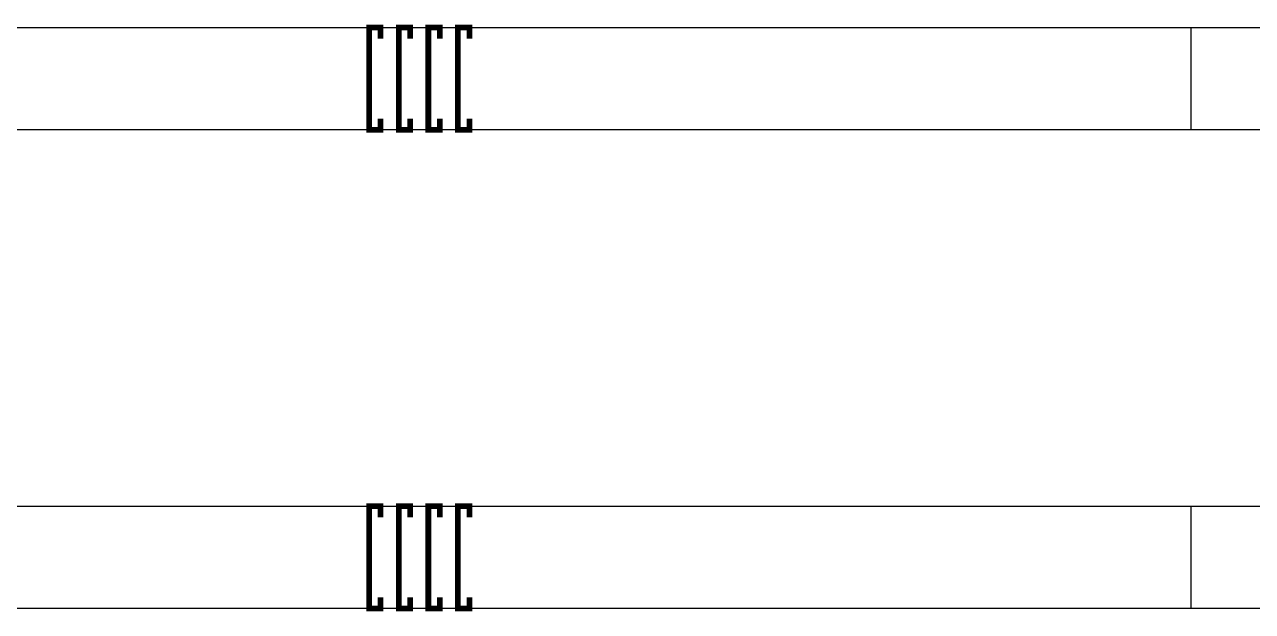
# Model space of a CAD drawing. Header units: millimetres. Extents: x -19577 to 374132, y 182625 to 847314.
# Drawn here: x 285053 to 295827, y 229025 to 234175 of the extents above; entities that cross this region are included whole.
import ezdxf

# ---------------------------------------------------------------- set-up
doc = ezdxf.new("R2010")
doc.units = ezdxf.units.MM
doc.header["$LTSCALE"] = 150
doc.layers.add('-----26 Electrical Cable Tray_LV_STSPDU_A', color=181, linetype='Continuous')

msp = doc.modelspace()

# ---------------------------------------------------------------- linework, layer by layer
at = {"layer": '-----26 Electrical Cable Tray_LV_STSPDU_A', "elevation": 0}
for points in [[(295286, 234150), (295286, 233250), (276247, 233250), (276247, 234150)], [(308900, 234150), (308900, 233250), (276247, 233250), (276247, 234150)], [(322100, 234150), (322100, 233250), (276247, 233250), (276247, 234150)], [(338300, 234150), (338300, 233250), (276247, 233250), (276247, 234150)], [(295286, 229950), (295286, 229050), (276247, 229050), (276247, 229950)], [(308900, 229950), (308900, 229050), (276247, 229050), (276247, 229950)], [(322100, 229950), (322100, 229050), (276247, 229050), (276247, 229950)], [(338300, 229950), (338300, 229050), (276247, 229050), (276247, 229950)]]:
    msp.add_lwpolyline(points, close=True, dxfattribs=at)
at = {"layer": '-----26 Electrical Cable Tray_LV_STSPDU_A', "ltscale": 7.5, "const_width": 50, "elevation": 0}
for points in [[(288177, 234050), (288177, 234150), (288077, 234150), (288077, 233250), (288177, 233250), (288177, 233350)], [(288436, 234050), (288436, 234150), (288336, 234150), (288336, 233250), (288436, 233250), (288436, 233350)], [(288696, 234050), (288696, 234150), (288596, 234150), (288596, 233250), (288696, 233250), (288696, 233350)], [(288956, 234050), (288956, 234150), (288856, 234150), (288856, 233250), (288956, 233250), (288956, 233350)], [(288177, 229850), (288177, 229950), (288077, 229950), (288077, 229050), (288177, 229050), (288177, 229150)], [(288436, 229850), (288436, 229950), (288336, 229950), (288336, 229050), (288436, 229050), (288436, 229150)], [(288696, 229850), (288696, 229950), (288596, 229950), (288596, 229050), (288696, 229050), (288696, 229150)], [(288956, 229850), (288956, 229950), (288856, 229950), (288856, 229050), (288956, 229050), (288956, 229150)]]:
    msp.add_lwpolyline(points, dxfattribs=at)

doc.saveas('drawing.dxf')
